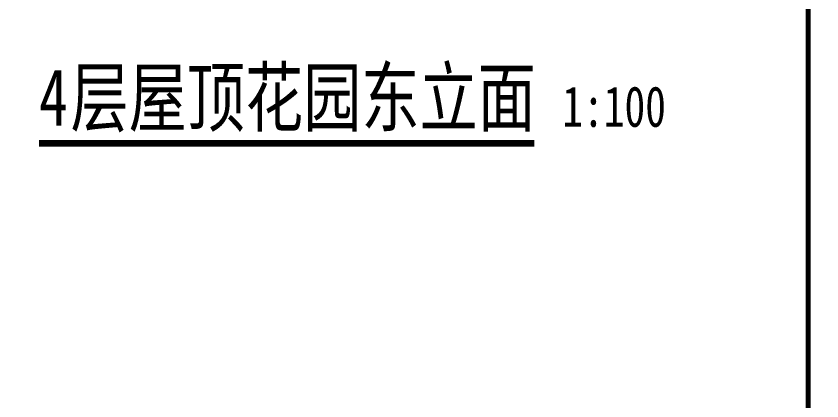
# Model space of a CAD drawing. Extents: x -863035 to 270371, y -8918 to 240488.
# Drawn here: x -225272 to -217180, y 150545 to 154413 of the extents above; entities that cross this region are included whole.
import ezdxf

# ---------------------------------------------------------------- set-up
doc = ezdxf.new("R2010")
doc.units = 0
doc.header["$LTSCALE"] = 1000
doc.header["$MEASUREMENT"] = 0
doc.layers.add('02-TEXT_标注', color=130, linetype='Continuous')
doc.layers.add('DIM_SYMB', color=3, linetype='Continuous')
doc.layers.add('04-不打印_辅助线', color=165, linetype='Continuous', plot=False)
doc.styles.get("Standard").update_dxf_attribs({"font": 'STXIHEI.TTF', "width": 0.75})

# ---------------------------------------------------------------- blocks, each defined once
blk = doc.blocks.new('图签信息')
at = {"const_width": 0.5}
blk.add_lwpolyline([(-65, 0), (0, 0), (0, 500.5), (-65, 500.5)], close=True, dxfattribs=at)
blk = doc.blocks.new('图签-A1')
at = {"color": 2}
blk.add_blockref('图签信息', (0, 0), dxfattribs=at)
blk = doc.blocks.new('图框-A1+1-4')
at = {"const_width": 0.5}
blk.add_lwpolyline([(976, 584), (25, 584), (25, 10), (976, 10)], close=True, dxfattribs=at)

msp = doc.modelspace()

# ---------------------------------------------------------------- linework, layer by layer
at = {"layer": '04-不打印_辅助线'}
msp.add_lwpolyline([(-230015.6, 166474.3), (-217316, 166474.3), (-217316, 122042), (-230015.6, 122042)], close=True, dxfattribs=at)
at = {"layer": 'DIM_SYMB', "const_width": 70}
msp.add_lwpolyline([(-225042.2, 153134.3), (-220066, 153134.3)], dxfattribs=at)

# ---------------------------------------------------------------- block references
at = {"xscale": 100, "yscale": 100, "zscale": 100}
for name, p in [('图框-A1+1-4', (-314916, 112774.5)), ('图签-A1', (-210816, 113774.5))]:
    msp.add_blockref(name, p, dxfattribs=at)

# ---------------------------------------------------------------- texts
at = {"layer": '02-TEXT_标注', "width": 0.75}
for s, height, p in [('层屋顶花园东立面', 570.85, (-224724.7, 153312.1)), ('4', 570.9, (-225042.2, 153312.1)), ('1:100', 407.75, (-219786, 153300.6))]:
    msp.add_text(s, height=height, dxfattribs=at).set_placement(p)

doc.saveas('drawing.dxf')
